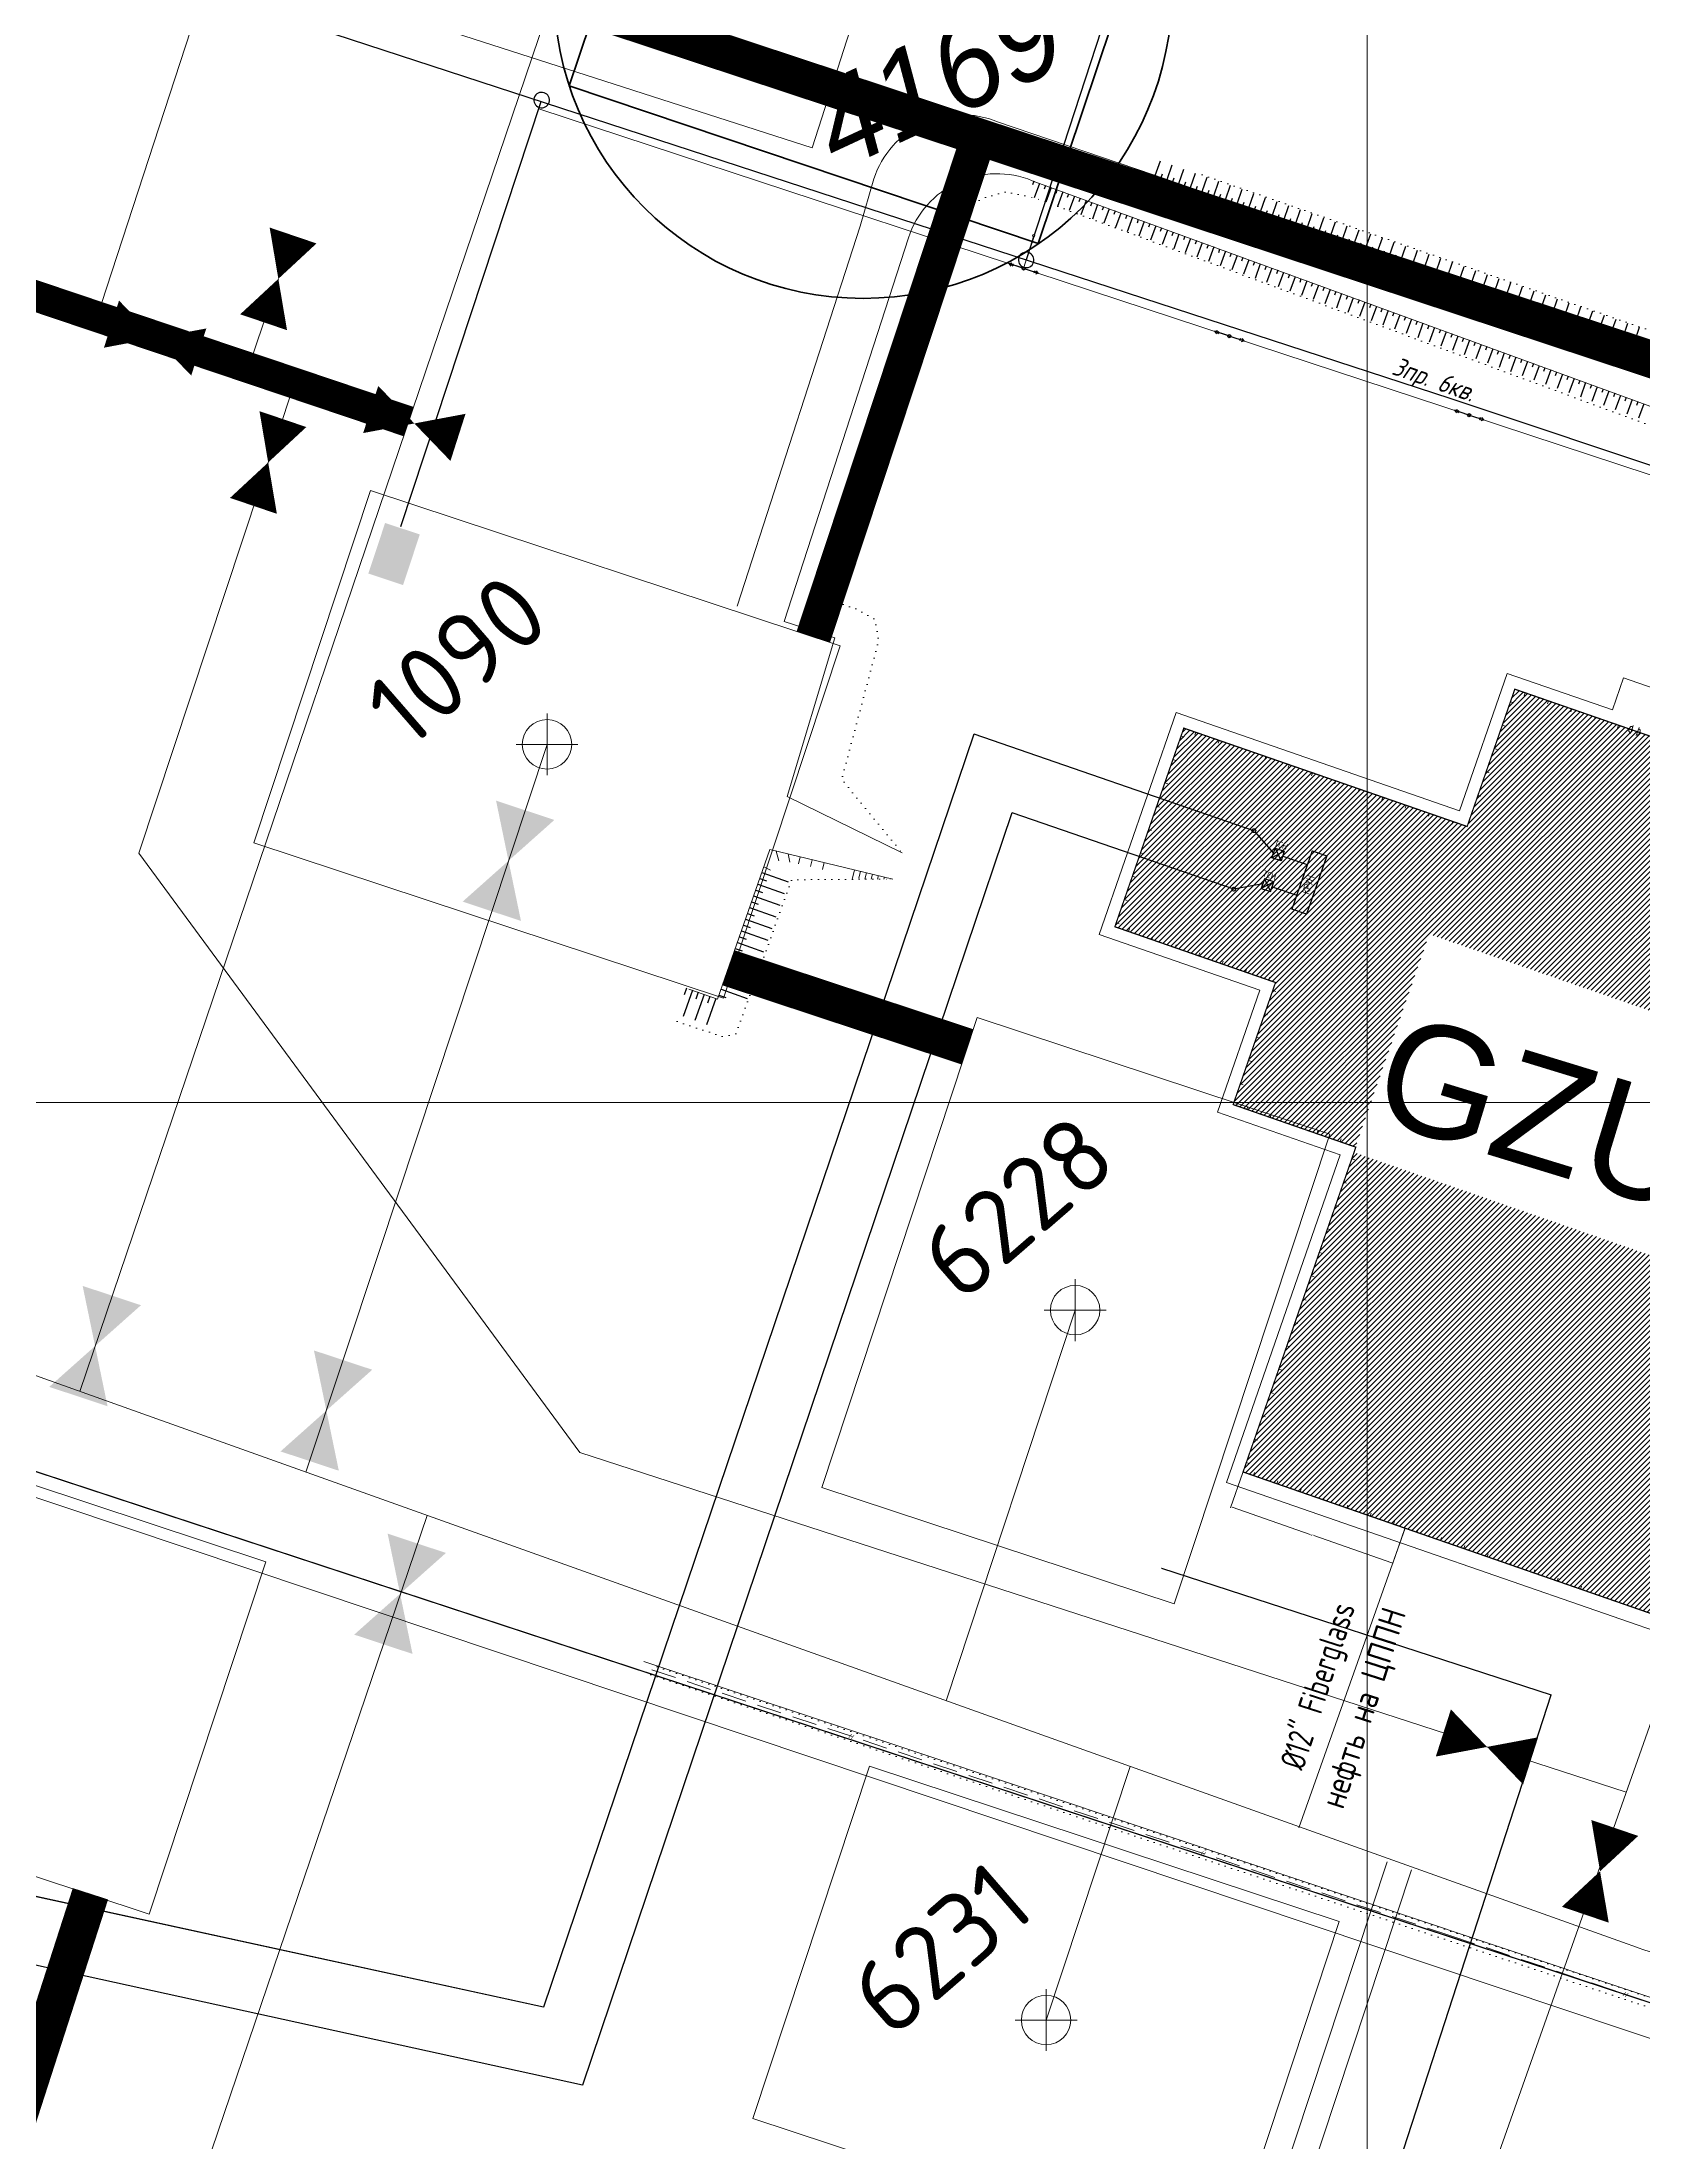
# Model space of a CAD drawing. Header units: millimetres. Extents: x 519 to 9564855, y -810 to 5021775.
# Drawn here: x 9525785.7 to 9526044.8, y 4999831.9 to 5000171.5 of the extents above; entities that cross this region are included whole.
import ezdxf

# ---------------------------------------------------------------- set-up
doc = ezdxf.new("R2010")
doc.units = ezdxf.units.MM
doc.header["$LTSCALE"] = 2
doc.header["$MEASUREMENT"] = 0
doc.header["$PDMODE"] = 2
doc.header["$PDSIZE"] = 5
for name, pattern in [('1', [0]), ('DASHEDX4', [3, 2, -1]), ('DOTX2', [0.5, 0, -0.5])]:
    doc.linetypes.add(name, pattern=pattern)
for name, color, linetype in [('Existing roads', 41, 'Continuous'), ('GRID_PULKOVO', 7, 'Continuous'), ('GZU 12', 7, 'Continuous'), ('OilColl&Flowlines', 3, 'Continuous'), ('лэп', 1, 'Continuous'), ('нефть', 8, 'Continuous'), ('откос', 7, 'Continuous'), ('ситуация', 7, 'Continuous'), ('Скважины 2017г', 221, 'Continuous'), ('Скважины на 2013 год.', 21, '1'), ('Скважины на 2014 год', 70, 'Continuous'), ('Скважины на 2015 год', 7, 'Continuous'), ('Эл.выс.', 1, 'Continuous')]:
    doc.layers.add(name, color=color, linetype=linetype)
for name, color, linetype, lineweight in [('TX_OIL', 182, 'Continuous', 50), ('WELLS(drilled after 2000y)', 6, 'Continuous', 40), ('Скважины на 2026 доп.', 222, 'Continuous', 50), ('СНГ_трубопроводы', 244, 'Continuous', 50), ('Электро', 1, 'Continuous', 30), ('Электроснаб', 1, 'Continuous', 18), ('Электроснабжене', 1, 'Continuous', 18)]:
    doc.layers.add(name, color=color, linetype=linetype, lineweight=lineweight)
doc.styles.add('Arial', font='arial.ttf', dxfattribs={"height": 30})
doc.styles.add('Elect', font='isocpeur.ttf')
doc.styles.add('Line_GUGK', font='')
doc.styles.add('simplex.shx', font='simplex.shx', dxfattribs={"width": 0.8})
doc.styles.get("Standard").update_dxf_attribs({"font": 'isocpeur.ttf', "width": 0.5})
doc.styles.get('Line_GUGK').set_extended_font_data('Bm431', italic=True)
doc.dimstyles.get("Standard").update_dxf_attribs({"dimtxt": 0.18, "dimasz": 0.18, "dimexe": 0.18, "dimexo": 0.0625, "dimgap": 0.09, "dimtad": 0, "dimtih": 1, "dimtoh": 1, "dimdec": 4, "dimzin": 0, "dimdsep": 46, "dimtxsty": 'Standard', "dimcen": 0.09, "dimadec": 0, "dimazin": 0, "dimtfac": 1, "dimtdec": 4, "dimtofl": 0, "dimtmove": 0, "dimatfit": 3, "dimfxl": 0, "dimtolj": 1, "dimtzin": 0, "dimarcsym": 0})

# ---------------------------------------------------------------- blocks, each defined once
blk = doc.blocks.new('25')
at = {"layer": 'ситуация'}
for p, q in [((0, 0), (0, 2.49)), ((1, 0), (1, 0.62))]:
    blk.add_line(p, q, dxfattribs=at)
blk = doc.blocks.new('45')
at = {"layer": 'ситуация'}
for p, q in [((0, 0), (0, 4.5)), ((1, 0), (1, 1.15))]:
    blk.add_line(p, q, dxfattribs=at)
blk = doc.blocks.new('1')
at = {"color": 1}
for points in [[(-2.5, 0), (-2.09, 0.27)], [(-0.25, 0), (-2.5, 0)], [(-2.5, 0), (-2.09, -0.27)], [(-2.06, 0), (-1.77, 0.19)], [(-2.06, 0), (-1.77, -0.19)], [(0.25, 0), (2.5, 0)], [(2.06, 0), (1.77, 0.19)], [(2.06, 0), (1.77, -0.19)], [(2.5, 0), (2.09, 0.27)], [(2.5, 0), (2.09, -0.27)]]:
    blk.add_lwpolyline(points, dxfattribs=at)
blk.add_circle((0, 0), 0.25, dxfattribs=at)
blk = doc.blocks.new('*D19')
at = {"layer": 'DEFPOINTS', "color": 0, "lineweight": 0, "transparency": 16777216}
for p in [(9525979.95, 4999940.23), (9526006.15, 4999931.14), (9526004.19, 4999925.5)]:
    blk.add_point(p, dxfattribs=at)
at = {"layer": 'ситуация', "color": 0, "lineweight": 0, "transparency": 16777216}
for p, q in [((9525979.93, 4999940.17), (9525977.94, 4999934.42)), ((9525978.17, 4999934.53), (9525990.81, 4999930.14)), ((9526004.02, 4999925.56), (9525991.38, 4999929.94)), ((9526006.13, 4999931.08), (9526004.13, 4999925.33))]:
    blk.add_line(p, q, dxfattribs=at)
for points in [[(9525978.17, 4999934.56), (9525978.16, 4999934.5), (9525978, 4999934.59)], [(9526004.03, 4999925.58), (9526004.01, 4999925.53), (9526004.19, 4999925.5)]]:
    blk.add_solid(points, dxfattribs=at)
at = {"layer": 'ситуация', "color": 0, "lineweight": 0, "transparency": 16777216, "insert": (9525991.09, 4999930.04), "char_height": 0.18, "attachment_point": 5}
blk.add_mtext('\\A1;27.7300', dxfattribs=at)

msp = doc.modelspace()

# ---------------------------------------------------------------- hatches: boundary and pattern name
at = {"layer": 'Скважины на 2015 год', "linetype": 'ByBlock', "lineweight": 0, "ltscale": 5}
h = msp.add_hatch(dxfattribs=at)
h.set_pattern_fill('ANSI31', color=5, scale=5, style=0)
h.set_pattern_definition([(45, (0, 0), (-0.44194173824, 0.44194173824), [])])
h.paths.add_polyline_path([(9526083.81728, 4999962.06838), (9525997.88671, 4999991.89591), (9525979.95332, 4999940.23135), (9526070.17279, 4999908.91509), (9526114.1139, 5000035.50569), (9526023.89443, 5000066.82195), (9526016.18834, 5000044.62136), (9525970.3701, 5000060.52542), (9525959.22087, 5000028.40541), (9525985.20028, 5000019.38765), (9525978.34678, 4999999.6433), (9525998.11031, 4999992.78314), (9526010.06242, 5000027.21614), (9526096.06829, 4999997.36248)])
at = {"layer": 'Электро'}
msp.add_hatch(color=256, dxfattribs=at).paths.add_polyline_path([(9525838.50731, 5000085.52112), (9525844.11954, 5000083.66413), (9525846.82677, 5000091.84599), (9525841.21454, 5000093.70298)])
at = {"layer": 'Электроснаб', "linetype": 'ByBlock', "lineweight": 0}
msp.add_hatch(color=1, dxfattribs=at).paths.add_polyline_path([(9525838.50731, 5000085.52112), (9525844.11954, 5000083.66413), (9525846.82677, 5000091.84599), (9525841.21454, 5000093.70298)])
at = {"layer": 'Электроснабжене', "linetype": 'ByBlock', "lineweight": 0}
msp.add_hatch(color=1, dxfattribs=at).paths.add_polyline_path([(9525838.50731, 5000085.52112), (9525844.11954, 5000083.66413), (9525846.82677, 5000091.84599), (9525841.21454, 5000093.70298)])

# ---------------------------------------------------------------- linework, layer by layer
at = {"color": 5, "lineweight": 0}
for p, q in [((9526014.95477, 5000047.16661), (9526022.66086, 5000069.3672)), ((9526016.18834, 5000044.62136), (9526023.89443, 5000066.82195)), ((9526042.43712, 5000060.38556), (9526023.89443, 5000066.82195)), ((9525956.67562, 5000027.17184), (9525969.13653, 5000063.07067)), ((9526014.95477, 5000047.16661), (9525969.13653, 5000063.07067)), ((9526036.90385, 5000062.30622), (9526036.73989, 5000061.83387)), ((9525959.22087, 5000028.40541), (9525970.3701, 5000060.52542)), ((9526016.18834, 5000044.62136), (9525970.3701, 5000060.52542)), ((9526021.87662, 5000061.00879), (9526022.34897, 5000060.84483)), ((9526040.68268, 5000060.99455), (9526040.51872, 5000060.52219)), ((9526042.35514, 5000060.14938), (9526042.5191, 5000060.62173)), ((9526042.50933, 5000059.83123), (9526042.62742, 5000059.79024)), ((9526043.03732, 5000060.97112), (9526042.58431, 5000059.66604)), ((9526042.79138, 5000060.26259), (9526042.62742, 5000059.79024)), ((9526042.79138, 5000060.26259), (9526042.95534, 5000060.73494)), ((9526042.83725, 5000060.77593), (9526042.95534, 5000060.73494)), ((9526043.98203, 5000060.6432), (9526043.52902, 5000059.33812)), ((9526043.57213, 5000059.46232), (9526043.69022, 5000059.42133)), ((9526043.90005, 5000060.40702), (9526044.01814, 5000060.36603)), ((9526044.00837, 5000059.57552), (9526044.17233, 5000060.04788)), ((9526054.48212, 5000056.20459), (9526044.09035, 5000059.8117)), ((9526020.56494, 5000057.22997), (9526021.03729, 5000057.06601)), ((9525968.61672, 5000055.4651), (9525969.08907, 5000055.30114)), ((9526019.25327, 5000053.45115), (9526019.72562, 5000053.28719)), ((9526017.94159, 5000049.67232), (9526018.41394, 5000049.50836)), ((9526013.86832, 5000045.42666), (9526013.70436, 5000044.95431)), ((9525985.20028, 5000019.38765), (9525959.22087, 5000028.40541)), ((9525959.43222, 5000029.0143), (9525959.90457, 5000028.85034)), ((9525982.65503, 5000018.15407), (9525956.67562, 5000027.17184)), ((9525961.59945, 5000028.10905), (9525961.43549, 5000027.63669)), ((9525965.37827, 5000026.79737), (9525965.21431, 5000026.32502)), ((9525969.15709, 5000025.4857), (9525968.99313, 5000025.01334)), ((9525980.49356, 5000021.55067), (9525980.32961, 5000021.07832)), ((9525975.80153, 4999998.40972), (9525982.65503, 5000018.15407)), ((9525978.34678, 4999999.6433), (9525985.20028, 5000019.38765)), ((9525984.27239, 5000020.239), (9525984.10843, 5000019.76664)), ((9525984.75857, 5000018.10616), (9525985.23092, 5000017.9422)), ((9525983.44689, 5000014.32734), (9525983.91924, 5000014.16338)), ((9525982.13522, 5000010.54851), (9525982.60757, 5000010.38455)), ((9525980.818, 5000006.77161), (9525981.29035, 5000006.60766)), ((9525995.64035, 4999991.52343), (9525975.80153, 4999998.40972)), ((9525998.1856, 4999992.757), (9525978.34678, 4999999.6433)), ((9525977.25037, 4999938.54345), (9525995.64035, 4999991.52343)), ((9525979.95332, 4999940.23135), (9525998.1856, 4999992.757)), ((9525995.84065, 4999994.10023), (9525995.67669, 4999993.62787)), ((9525997.52976, 4999990.86759), (9525998.00212, 4999990.70363)), ((9525996.21809, 4999987.08877), (9525996.69044, 4999986.92481)), ((9525987.03637, 4999960.637), (9525987.50872, 4999960.47304)), ((9526070.17279, 4999908.91509), (9525979.95332, 4999940.23135)), ((9526071.24866, 4999905.91551), (9525977.25037, 4999938.54345)), ((9526027.13611, 4999924.3829), (9526026.97216, 4999923.91055))]:
    msp.add_line(p, q, dxfattribs=at)
at = {"color": 0, "lineweight": 0}
for p, q in [((9526039.6684, 5000063.46368), (9526022.66086, 5000069.3672)), ((9526025.56738, 5000066.24125), (9526025.40342, 5000065.76889)), ((9526049.9743, 5000065.70829), (9526041.47195, 5000068.65956)), ((9526023.18829, 5000064.78762), (9526023.66064, 5000064.62366)), ((9526029.34621, 5000064.92957), (9526029.18225, 5000064.45722)), ((9526033.12503, 5000063.6179), (9526032.96107, 5000063.14554)), ((9525969.92839, 5000059.24393), (9525970.40074, 5000059.07997)), ((9525972.30126, 5000059.85509), (9525972.1373, 5000059.38273)), ((9525976.08009, 5000058.54341), (9525975.91613, 5000058.07106)), ((9525983.63773, 5000055.92006), (9525983.47378, 5000055.44771)), ((9525987.41656, 5000054.60839), (9525987.2526, 5000054.13603)), ((9525991.19538, 5000053.29671), (9525991.03142, 5000052.82436)), ((9525967.30504, 5000051.68628), (9525967.77739, 5000051.52232)), ((9525994.97421, 5000051.98504), (9525994.81025, 5000051.51268)), ((9525998.75303, 5000050.67336), (9525998.58907, 5000050.20101)), ((9526002.53185, 5000049.36169), (9526002.36789, 5000048.88933)), ((9525965.98782, 5000047.90938), (9525966.46017, 5000047.74542)), ((9526006.31068, 5000048.05001), (9526006.14672, 5000047.57766)), ((9526010.0895, 5000046.73834), (9526009.92554, 5000046.26598)), ((9525964.68169, 5000044.12863), (9525965.15404, 5000043.96467)), ((9525963.37002, 5000040.34981), (9525963.84237, 5000040.18585)), ((9525962.05834, 5000036.57099), (9525962.53069, 5000036.40703)), ((9525960.74389, 5000032.79312), (9525961.21625, 5000032.62916)), ((9525960.74667, 5000032.79216), (9525961.21902, 5000032.6282)), ((9525972.93592, 5000024.17402), (9525972.77196, 5000023.70167)), ((9525976.71474, 5000022.86235), (9525976.55078, 5000022.38999)), ((9525979.51187, 5000002.99087), (9525979.98422, 5000002.82691)), ((9525980.72536, 4999999.34693), (9525980.5614, 4999998.87457)), ((9525984.50418, 4999998.03525), (9525984.34022, 4999997.5629)), ((9525988.283, 4999996.72358), (9525988.11905, 4999996.25122)), ((9525992.06183, 4999995.4119), (9525991.89787, 4999994.93955)), ((9525994.90641, 4999983.30994), (9525995.37877, 4999983.14598)), ((9525993.59474, 4999979.53112), (9525994.06709, 4999979.36716)), ((9525992.28307, 4999975.75229), (9525992.75542, 4999975.58833)), ((9525990.97139, 4999971.97347), (9525991.44374, 4999971.80951)), ((9525989.65972, 4999968.19465), (9525990.13207, 4999968.03069)), ((9525988.34804, 4999964.41582), (9525988.82039, 4999964.25186)), ((9525985.72469, 4999956.85818), (9525986.19704, 4999956.69422)), ((9525984.41302, 4999953.07935), (9525984.88537, 4999952.91539)), ((9525983.10134, 4999949.30053), (9525983.57369, 4999949.13657)), ((9525981.78967, 4999945.5217), (9525982.26202, 4999945.35774)), ((9525980.47799, 4999941.74288), (9525980.95034, 4999941.57892)), ((9525981.79023, 4999940.123), (9525981.62627, 4999939.65065)), ((9525985.56905, 4999938.81133), (9525985.40509, 4999938.33898)), ((9525989.34788, 4999937.49965), (9525989.18392, 4999937.0273)), ((9525993.1267, 4999936.18798), (9525992.96274, 4999935.71563)), ((9525996.90553, 4999934.8763), (9525996.74157, 4999934.40395)), ((9526000.68435, 4999933.56463), (9526000.52039, 4999933.09228)), ((9526004.46317, 4999932.25295), (9526004.29921, 4999931.7806)), ((9526008.242, 4999930.94128), (9526008.07804, 4999930.46893)), ((9526012.02082, 4999929.6296), (9526011.85686, 4999929.15725)), ((9526015.79964, 4999928.31793), (9526015.63568, 4999927.84558)), ((9526019.57847, 4999927.00625), (9526019.41451, 4999926.5339)), ((9526023.35729, 4999925.69458), (9526023.19333, 4999925.22223)), ((9526030.91494, 4999923.07123), (9526030.75098, 4999922.59888)), ((9526034.69376, 4999921.75955), (9526034.5298, 4999921.2872))]:
    msp.add_line(p, q, dxfattribs=at)
at = {"color": 0, "linetype": 'ByBlock', "lineweight": 0, "ltscale": 25}
msp.add_line((9526041.47195, 5000068.65956), (9526039.6684, 5000063.46368), dxfattribs=at)
at = {"color": 5, "linetype": 'ByBlock', "lineweight": 0, "ltscale": 25}
msp.add_line((9526042.43712, 5000060.38556), (9526044.09035, 5000059.8117), dxfattribs=at)
at = {"color": 5, "lineweight": 0}
for centre, start, end in [((9526042.59131, 5000060.0674), 160.8575, 250.8575), ((9526042.75527, 5000060.53976), 70.8575, 160.8575), ((9526043.7722, 5000059.6575), 250.8575, 340.8575), ((9526043.93616, 5000060.12986), 340.8575, 70.8575)]:
    msp.add_arc(centre, 0.25, start, end, dxfattribs=at)
at = {"layer": 'Existing roads', "lineweight": 0}
msp.add_line((9525930.63684, 5000141.99457), (9525933.74979, 5000140.82418), dxfattribs=at)
at = {"layer": 'Existing roads', "linetype": 'ByBlock', "lineweight": 0, "const_width": 6, "flags": 128}
for points in [[(9525771.01255, 5000211.13877), (9527568.37733, 4999616.42333)], [(9525896.74204, 5000021.76876), (9525935.4087, 5000008.97466)], [(9525773.02434, 4999808.32248), (9525793.57055, 4999872.0177)]]:
    msp.add_lwpolyline(points, dxfattribs=at)
at = {"layer": 'Existing roads', "lineweight": 0, "const_width": 5.7, "flags": 128}
msp.add_lwpolyline([(9525910.45267, 5000075.26681), (9525937.23032, 5000156.14032)], dxfattribs=at)
at = {"layer": 'GRID_PULKOVO', "lineweight": 0}
for p, q in [((9526000, 5011000), (9526000, 4992000)), ((9519000, 5000000), (9533000, 5000000))]:
    msp.add_line(p, q, dxfattribs=at)
at = {"layer": 'OilColl&Flowlines', "linetype": 'ByBlock', "lineweight": 0}
for p, q in [((9525908.2, 5000296.6), (9525791.86327, 4999953.25769)), ((9525867.4, 5000057.9), (9525840.26613, 4999975.89531)), ((9525840.26613, 4999975.89531), (9525828.41364, 4999940.20607)), ((9525792.68225, 4999770.14761), (9525847.99203, 4999933.2149))]:
    msp.add_line(p, q, dxfattribs=at)
at = {"layer": 'OilColl&Flowlines', "color": 3, "linetype": 'ByBlock', "lineweight": 0}
msp.add_line((9526051.43802, 4999915.41816), (9525628.82722, 4998718.57446), dxfattribs=at)
for points in [[(9525826.33439, 5000140.19378, 8, 0, 0), (9525823.95388, 5000133.18194, 0, 8, 0), (9525821.57154, 5000126.16468, 8, 8, 0)], [(9525826.33439, 5000140.19378, 8, 0, 0), (9525823.95388, 5000133.18194, 0, 8, 0), (9525821.57154, 5000126.16468, 8, 8, 0)], [(9525824.68866, 5000110.49903, 8, 0, 0), (9525822.30816, 5000103.48719, 0, 8, 0), (9525819.92581, 5000096.46993, 8, 8, 0)], [(9525824.68866, 5000110.49903, 8, 0, 0), (9525822.30816, 5000103.48719, 0, 8, 0), (9525819.92581, 5000096.46993, 8, 8, 0)], [(9526040.05939, 4999882.66281, 8, 0, 0), (9526037.67888, 4999875.65097, 0, 8, 0), (9526035.29654, 4999868.63371, 8, 8, 0)], [(9526040.05939, 4999882.66281, 8, 0, 0), (9526037.67888, 4999875.65097, 0, 8, 0), (9526035.29654, 4999868.63371, 8, 8, 0)]]:
    msp.add_lwpolyline(points, format="xyseb", dxfattribs=at)
at = {"layer": 'OilColl&Flowlines', "color": 3, "lineweight": 0}
for points in [[(9525811.08309, 5000121.34903, 8, 0, 0), (9525804.02966, 5000123.60333, 0, 8, 0), (9525796.97079, 5000125.85938, 8, 8, 0)], [(9525811.08309, 5000121.34903, 8, 0, 0), (9525804.02966, 5000123.60333, 0, 8, 0), (9525796.97079, 5000125.85938, 8, 8, 0)], [(9525853.0006, 5000107.5425, 8, 0, 0), (9525845.94718, 5000109.79681, 0, 8, 0), (9525838.8883, 5000112.05286, 8, 8, 0)], [(9525853.0006, 5000107.5425, 8, 0, 0), (9525845.94718, 5000109.79681, 0, 8, 0), (9525838.8883, 5000112.05286, 8, 8, 0)], [(9526026.45381, 4999893.51281, 8, 0, 0), (9526019.40039, 4999895.76711, 0, 8, 0), (9526012.34151, 4999898.02316, 8, 8, 0)], [(9526026.45381, 4999893.51281, 8, 0, 0), (9526019.40039, 4999895.76711, 0, 8, 0), (9526012.34151, 4999898.02316, 8, 8, 0)]]:
    msp.add_lwpolyline(points, format="xyseb", dxfattribs=at)
at = {"layer": 'OilColl&Flowlines', "linetype": 'ByBlock', "lineweight": 0}
for points in [[(9525868.58577, 5000045.67624), (9525861.16975, 5000039.07076), (9525859.15725, 5000048.79597)], [(9525863.18224, 5000029.34556), (9525853.75372, 5000032.46528), (9525861.16975, 5000039.07076)], [(9525801.73657, 4999967.20104, 0.00007), (9525794.32054, 4999960.59556, 0.00007), (9525792.30804, 4999970.32077, 0.00007)], [(9525796.33304, 4999950.87036, 0.00007), (9525786.90451, 4999953.99008, 0.00007), (9525794.32054, 4999960.59556, 0.00007)], [(9525839.1356, 4999956.76608), (9525831.71957, 4999950.1606), (9525829.70707, 4999959.88581)], [(9525833.73207, 4999940.43539), (9525824.30354, 4999943.55512), (9525831.71957, 4999950.1606)], [(9525851.0544, 4999927.13655), (9525843.63837, 4999920.53107), (9525841.62587, 4999930.25627)], [(9525845.65087, 4999910.80586), (9525836.22234, 4999913.92559), (9525843.63837, 4999920.53107)]]:
    msp.add_solid(points, dxfattribs=at)
at = {"layer": 'WELLS(drilled after 2000y)', "color": 0, "linetype": 'ByBlock', "lineweight": 0}
msp.add_lwpolyline([(9525819.98202, 5000041.97759), (9525895.96254, 5000016.83701), (9525914.81798, 5000073.82241), (9525838.83745, 5000098.96299)], close=True, dxfattribs=at)
msp.add_circle((9525867.4, 5000057.9), 4, dxfattribs=at)
at = {"layer": 'WELLS(drilled after 2000y)', "color": 0, "linetype": 'ByBlock', "lineweight": 0, "ltscale": 80}
msp.add_point((9525867.4, 5000057.9), dxfattribs=at)
at = {"layer": 'лэп', "lineweight": 0}
msp.add_line((9525944.46902, 5000134.86175), (9525946.1011, 5000140.17441), dxfattribs=at)
at = {"layer": 'лэп', "lineweight": 0, "flags": 128}
msp.add_lwpolyline([(9525866.07165, 5000160.69044), (9525977.72897, 5000123.9195), (9526016.51395, 5000111.13938), (9526055.43253, 5000098.31222), (9526103.50483, 5000082.52579), (9526147.56668, 5000067.99521), (9526195.74415, 5000052.15945), (9526240.60783, 5000037.39778), (9526279.76434, 5000024.50051)], dxfattribs=at)
at = {"layer": 'лэп', "lineweight": 0}
msp.add_circle((9525946.1011, 5000140.17441), 0.17514, dxfattribs=at)
at = {"layer": 'нефть', "color": 3, "lineweight": 0}
for p, q in [((9526042.06233, 4999863.91516), (9525639.3631, 5000007.71333)), ((9525988.97397, 4999882.69655), (9526006.15002, 4999931.13817))]:
    msp.add_line(p, q, dxfattribs=at)
at = {"layer": 'нефть', "linetype": 'DASHEDX4', "lineweight": 0}
msp.add_line((9526013.55883, 4999865.20759), (9525958.78686, 4999883.41451), dxfattribs=at)
at = {"layer": 'нефть', "color": 3, "linetype": 'ByBlock', "lineweight": 0, "ltscale": 50, "const_width": 0.2}
msp.add_lwpolyline([(9525349.2362, 5000142.5423), (9525614.91157, 4999996.17783), (9527560.88848, 4999355.86688), (9527739.95739, 4999341.75137)], dxfattribs=at)
at = {"layer": 'нефть', "lineweight": 0, "flags": 128}
msp.add_lwpolyline([(9526216.60713, 4999798.71213), (9526185.19199, 4999809.10909), (9526107.69053, 4999834.8656), (9526066.51686, 4999848.34222), (9526067.96042, 4999853.14858), (9526063.54913, 4999854.62856), (9526061.86167, 4999849.89825), (9525925.28009, 4999895.5516), (9525884.83206, 4999909.01039), (9525884.83206, 4999909.01039), (9525883.03706, 4999909.60767)], dxfattribs=at)
at = {"layer": 'нефть', "linetype": 'DASHEDX4', "lineweight": 0, "flags": 128}
for points in [[(9525884.3612, 4999908.24166), (9525958.78686, 4999883.41451)], [(9526013.55883, 4999865.20759), (9526115.51773, 4999831.11548)]]:
    msp.add_lwpolyline(points, dxfattribs=at)
at = {"layer": 'нефть', "color": 3, "lineweight": 0}
msp.add_arc((9526275.52636, 5000523.83526), 700, 250.51743244, 251.75795181, dxfattribs=at)
at = {"layer": 'ситуация', "lineweight": 0, "ltscale": 80}
for p, q in [((9525940.26723, 5000158.57055), (9525965.47421, 5000149.99864)), ((9525918.06092, 5000141.70534), (9525920.24041, 5000149.34604))]:
    msp.add_line(p, q, dxfattribs=at)
at = {"layer": 'ситуация', "lineweight": 0}
for p, q in [((9525918.06092, 5000141.70534), (9525898.12015, 5000080.22556)), ((9525925.8404, 5000139.82676), (9525905.72988, 5000077.75737)), ((9525906.20711, 5000049.44714), (9525924.82235, 5000040.34495)), ((9525903.42998, 5000040.8956), (9525923.29908, 5000036.11909)), ((9525904.46063, 5000040.6474), (9525904.89825, 5000039.0691)), ((9525906.40509, 5000040.17933), (9525906.64061, 5000038.82684)), ((9525908.34955, 5000039.71126), (9525908.07968, 5000038.59017)), ((9525910.294, 5000039.2432), (9525910.02414, 5000038.1221)), ((9525912.23846, 5000038.77513), (9525911.96859, 5000037.65403)), ((9525902.46058, 5000038.11994), (9525903.52513, 5000037.5463)), ((9525917.0996, 5000037.60495), (9525916.72954, 5000036.06764)), ((9525918.07183, 5000037.37092), (9525917.80196, 5000036.24983)), ((9525919.04406, 5000037.13689), (9525918.7901, 5000036.0819)), ((9525920.01629, 5000036.90285), (9525919.82038, 5000036.08902)), ((9525920.98852, 5000036.66882), (9525920.85066, 5000036.09615)), ((9525921.96074, 5000036.43478), (9525921.88095, 5000036.10328)), ((9525922.93297, 5000036.20075), (9525922.91123, 5000036.11041))]:
    msp.add_line(p, q, dxfattribs=at)
at = {"layer": 'ситуация', "linetype": 'DOTX2', "lineweight": 0, "flags": 128}
for points in [[(9525930.3912, 5000135.31634), (9525931.89394, 5000140.03913), (9525934.36267, 5000144.31663), (9525938.177, 5000146.30176), (9525941.57333, 5000147.24208), (9525946.18914, 5000146.27359)], [(9525973.32047, 5000150), (9526141.53925, 5000091.52879), (9526290.5848, 5000042.05899)], [(9526285.68546, 5000028.87257), (9526235.95382, 5000045.5376), (9526133.01226, 5000078.87657), (9526105.67963, 5000087.13295), (9526103.74867, 5000086.71935), (9526099.7, 5000080.04542), (9526096.41228, 5000079.30488), (9526090.97167, 5000083.19733), (9526089.77874, 5000085.65261), (9526091.3491, 5000092.60876), (9525946.18914, 5000146.27359)], [(9525930.3912, 5000135.31634), (9525923.9638, 5000115.96705), (9525912.7554, 5000081.41019), (9525917.55252, 5000079.72372), (9525920.4589, 5000078.05291), (9525921.01984, 5000074.62181), (9525915.05655, 5000052.21242), (9525924.82565, 5000040.34554)], [(9525897.93558, 5000011.08414), (9525906.97952, 5000036.00019), (9525923.29717, 5000036.11308)], [(9525888.42705, 5000013.05741), (9525895.69948, 5000010.67095), (9525896.23152, 5000010.71074), (9525897.93558, 5000011.08414)], [(9525884.17373, 4999907.42636), (9525958.4728, 4999882.67442), (9526064.74919, 4999847.24909), (9526215.55007, 4999797.28033)], [(9525885.19415, 4999908.69841), (9525958.95287, 4999884.10829), (9526065.24464, 4999848.71243), (9526216.02546, 4999798.70245)]]:
    msp.add_lwpolyline(points, dxfattribs=at)
at = {"layer": 'ситуация', "lineweight": 0, "flags": 128}
for points in [[(9525945.86694, 5000149.05095), (9526094.93019, 5000094.65481), (9526092.4204, 5000085.4422), (9526097.65904, 5000081.58471), (9526103.12063, 5000091.69867)], [(9526135.57201, 5000090.93398), (9525965.47421, 5000149.99864)], [(9525913.9168, 5000075.10197), (9525905.72988, 5000077.75737)], [(9525913.9168, 5000075.10197), (9525906.20711, 5000049.44714)], [(9525903.42998, 5000040.8956), (9525894.97552, 5000016.7167), (9525890.3224, 5000018.33239)]]:
    msp.add_lwpolyline(points, dxfattribs=at)
at = {"layer": 'ситуация', "lineweight": 0}
for centre in [(9525944.46902, 5000134.86175), (9525977.72897, 5000123.9195), (9526016.51395, 5000111.13938)]:
    msp.add_circle(centre, 0.17514, dxfattribs=at)
for centre in [(9525934.53259, 5000144.6689), (9525940.13245, 5000135.14924)]:
    msp.add_arc(centre, 15.03802, 67.5831031, 161.8792269, dxfattribs=at)
at = {"layer": 'Скважины 2017г', "color": 0, "linetype": 'ByBlock', "lineweight": 0}
msp.add_lwpolyline([(9525928.66813, 5000211.51215), (9525910.29912, 5000154.39316), (9525834.14046, 5000178.88517), (9525852.50947, 5000236.00416), (9525928.66813, 5000211.51215)], dxfattribs=at)
at = {"layer": 'Скважины на 2013 год.', "color": 3, "linetype": 'ByBlock', "lineweight": 0, "ltscale": 5}
for p, q in [((9525931.93717, 4999903.23929), (9525952.8, 4999966.4)), ((9525948.1, 4999851.6), (9525961.69474, 4999892.61328)), ((9525902.4364, 4999559.26665), (9526007.20809, 4999875.91042)), ((9525946.03489, 4999704.28847), (9526003.2516, 4999877.21032))]:
    msp.add_line(p, q, dxfattribs=at)
at = {"layer": 'Скважины на 2014 год', "color": 0, "linetype": 'ByBlock', "lineweight": 0}
for points in [[(9525968.82418, 4999918.88559), (9525911.83879, 4999937.74103), (9525936.97937, 5000013.72155), (9525993.96476, 4999994.86612), (9525968.82418, 4999918.88559)], [(9525727.08202, 4999893.87759), (9525745.93745, 4999950.86299), (9525821.91798, 4999925.72241), (9525803.06255, 4999868.73701), (9525727.08202, 4999893.87759)], [(9525900.68202, 4999835.67759), (9525919.53745, 4999892.66299), (9525995.51798, 4999867.52241), (9525976.66255, 4999810.53701), (9525900.68202, 4999835.67759)]]:
    msp.add_lwpolyline(points, dxfattribs=at)
for centre in [(9525952.8, 4999966.4), (9525948.1, 4999851.6)]:
    msp.add_circle(centre, 4, dxfattribs=at)
for p in [(9525952.8, 4999966.4), (9525948.1, 4999851.6)]:
    msp.add_point(p, dxfattribs=at)
at = {"layer": 'Скважины на 2015 год', "color": 3, "linetype": 'ByBlock', "lineweight": 0, "ltscale": 5}
for p, q in [((9525866.99608, 5000348.8326), (9525794.50066, 5000126.56405)), ((9525823.95388, 5000133.18194), (9525819.0656, 5000118.66627)), ((9525823.95388, 5000133.18194), (9525819.0656, 5000118.66627)), ((9525801.40486, 5000040.31267), (9525826.50202, 5000116.16199)), ((9525872.6881, 4999943.39729), (9525801.40486, 5000040.31267)), ((9525872.6881, 4999943.39729), (9526041.9121, 4999888.44054))]:
    msp.add_line(p, q, dxfattribs=at)
at = {"layer": 'Скважины на 2015 год', "color": 3, "linetype": 'ByBlock', "lineweight": 0, "ltscale": 5, "const_width": 5}
msp.add_lwpolyline([(9522939.81756, 5001088.63225), (9525845.00625, 5000110.09753)], dxfattribs=at)
at = {"layer": 'Скважины на 2015 год', "color": 5, "linetype": 'ByBlock', "lineweight": 0, "ltscale": 5, "const_width": 0.2}
msp.add_lwpolyline([(9525979.95332, 4999940.23135), (9525998.1856, 4999992.757), (9525978.34678, 4999999.6433), (9525985.20028, 5000019.38765), (9525959.22087, 5000028.40541), (9525970.3701, 5000060.52542), (9526016.18834, 5000044.62136), (9526023.89443, 5000066.82195), (9526114.1139, 5000035.50569), (9526070.17279, 4999908.91509), (9525979.95332, 4999940.23135)], dxfattribs=at)
at = {"layer": 'Скважины на 2026 доп.'}
msp.add_lwpolyline([(9525890.09205, 5000221.24801), (9525870.97176, 5000164.3761), (9525946.80097, 5000138.88238), (9525965.92126, 5000195.75429)], close=True, dxfattribs=at)
msp.add_circle((9525918.5, 5000180.03), 50, dxfattribs=at)
at = {"layer": 'СНГ_трубопроводы', "color": 240, "lineweight": 0, "ltscale": 2, "extrusion": (2.08603e-06, -2.06449e-07, 1)}
msp.add_line((9528656.20281, 4998973.66406), (9525711.30717, 4999960.70714), dxfattribs=at)
at = {"layer": 'Электро', "ltscale": 0.5}
for p, q in [((9525981.05269, 5000247.02287, 0), (9525944.87755, 5000136.23632, 0)), ((9526013.43568, 5000113.85003, 0), (9525663.25829, 5000228.19349)), ((9525843.77645, 5000093.14362, 0), (9525866.45255, 5000161.84445, 0)), ((9527650.06242, 4999566.27133, 0), (9526013.43568, 5000113.85003, 0)), ((9525936.43138, 5000059.52674), (9525866.81824, 4999853.65528)), ((9525981.69654, 5000043.9407), (9525936.44475, 5000059.52214)), ((9525942.57635, 5000046.83465), (9525873.11383, 4999841.07505)), ((9525978.44086, 5000034.48551), (9525942.59214, 5000046.82922)), ((9525866.81824, 4999853.65528), (9525529.81223, 4999927.12622)), ((9525966.75922, 4999924.65636), (9526029.77655, 4999904.18079)), ((9525873.11383, 4999841.07505), (9525534.87619, 4999915.29274)), ((9525998.27477, 4999807.22827, 0), (9526029.77655, 4999904.18079))]:
    msp.add_line(p, q, dxfattribs=at)
at = {"layer": 'Электро'}
for p, q in [((9525984.87882, 5000040.33104), (9525981.93467, 5000043.75822)), ((9525984.60988, 5000039.55001), (9525985.14775, 5000041.11208)), ((9525986.62504, 5000040.6034), (9525984.60988, 5000039.55001)), ((9525986.08718, 5000039.04134), (9525984.60988, 5000039.55001)), ((9525985.14775, 5000041.11208), (9525986.08718, 5000039.04134)), ((9525985.14775, 5000041.11208), (9525986.62504, 5000040.6034)), ((9525986.62504, 5000040.6034), (9525986.08718, 5000039.04134)), ((9525986.35611, 5000039.82237), (9525990.34294, 5000038.44959)), ((9525991.1168, 5000040.69704), (9525987.86112, 5000031.24186)), ((9525993.4806, 5000039.88312), (9525990.22492, 5000030.42794)), ((9525991.1168, 5000040.69704), (9525993.4806, 5000039.88312)), ((9525983.17085, 5000035.37075), (9525978.44086, 5000034.48551)), ((9525983.43978, 5000036.15179), (9525982.90192, 5000034.58972)), ((9525984.91708, 5000035.64312), (9525982.90192, 5000034.58972)), ((9525983.43978, 5000036.15179), (9525984.37921, 5000034.08105)), ((9525984.91708, 5000035.64312), (9525983.43978, 5000036.15179)), ((9525984.37921, 5000034.08105), (9525984.91708, 5000035.64312)), ((9525982.90192, 5000034.58972), (9525984.37921, 5000034.08105)), ((9525984.64815, 5000034.86208), (9525988.63498, 5000033.4893)), ((9525990.22492, 5000030.42794), (9525987.86112, 5000031.24186))]:
    msp.add_line(p, q, dxfattribs=at)
for centre in [(9525981.69654, 5000043.9407), (9525978.44086, 5000034.48551)]:
    msp.add_circle(centre, 0.3, dxfattribs=at)
at = {"layer": 'Электро', "ltscale": 25}
for centre, start, end in [((9525866.53519, 5000162.09481, 0), 162, 342), ((9525866.53519, 5000162.09481, 0), 342, 162), ((9525944.87755, 5000136.23632, 0), 342, 162), ((9525944.87755, 5000136.23632, 0), 162, 342)]:
    msp.add_arc(centre, 1.25, start, end, dxfattribs=at)
at = {"layer": 'Электроснаб', "color": 1, "linetype": 'ByBlock', "lineweight": 0, "ltscale": 0.5}
for p, q in [((9525981.05269, 5000247.02287, 0), (9525944.87755, 5000136.23632, 0)), ((9526013.43568, 5000113.85003, 0), (9525663.25829, 5000228.19349)), ((9525843.77645, 5000093.14362, 0), (9525866.45255, 5000161.84445, 0)), ((9527650.06242, 4999566.27133, 0), (9526013.43568, 5000113.85003, 0)), ((9525936.43138, 5000059.52674), (9525866.81824, 4999853.65528)), ((9525981.69654, 5000043.9407), (9525936.44475, 5000059.52214)), ((9525942.57635, 5000046.83465), (9525873.11383, 4999841.07505)), ((9525978.44086, 5000034.48551), (9525942.59214, 5000046.82922)), ((9525866.81824, 4999853.65528), (9525529.81223, 4999927.12622)), ((9525966.75922, 4999924.65636), (9526029.77655, 4999904.18079)), ((9525873.11383, 4999841.07505), (9525534.87619, 4999915.29274)), ((9525998.27477, 4999807.22827, 0), (9526029.77655, 4999904.18079))]:
    msp.add_line(p, q, dxfattribs=at)
at = {"layer": 'Электроснаб', "color": 1, "linetype": 'ByBlock', "lineweight": 0}
for p, q in [((9525984.87882, 5000040.33104), (9525981.93467, 5000043.75822)), ((9525984.60988, 5000039.55001), (9525985.14775, 5000041.11208)), ((9525986.62504, 5000040.6034), (9525984.60988, 5000039.55001)), ((9525986.08718, 5000039.04134), (9525984.60988, 5000039.55001)), ((9525985.14775, 5000041.11208), (9525986.08718, 5000039.04134)), ((9525985.14775, 5000041.11208), (9525986.62504, 5000040.6034)), ((9525986.62504, 5000040.6034), (9525986.08718, 5000039.04134)), ((9525986.35611, 5000039.82237), (9525990.34294, 5000038.44959)), ((9525991.1168, 5000040.69704), (9525987.86112, 5000031.24186)), ((9525993.4806, 5000039.88312), (9525990.22492, 5000030.42794)), ((9525991.1168, 5000040.69704), (9525993.4806, 5000039.88312)), ((9525983.17085, 5000035.37075), (9525978.44086, 5000034.48551)), ((9525983.43978, 5000036.15179), (9525982.90192, 5000034.58972)), ((9525984.91708, 5000035.64312), (9525982.90192, 5000034.58972)), ((9525983.43978, 5000036.15179), (9525984.37921, 5000034.08105)), ((9525984.91708, 5000035.64312), (9525983.43978, 5000036.15179)), ((9525984.37921, 5000034.08105), (9525984.91708, 5000035.64312)), ((9525982.90192, 5000034.58972), (9525984.37921, 5000034.08105)), ((9525984.64815, 5000034.86208), (9525988.63498, 5000033.4893)), ((9525990.22492, 5000030.42794), (9525987.86112, 5000031.24186))]:
    msp.add_line(p, q, dxfattribs=at)
for centre in [(9525981.69654, 5000043.9407), (9525978.44086, 5000034.48551)]:
    msp.add_circle(centre, 0.3, dxfattribs=at)
at = {"layer": 'Электроснаб', "color": 1, "linetype": 'ByBlock', "lineweight": 0, "ltscale": 25}
for centre, start, end in [((9525866.53519, 5000162.09481, 0), 162, 342), ((9525866.53519, 5000162.09481, 0), 342, 162), ((9525944.87755, 5000136.23632, 0), 342, 162), ((9525944.87755, 5000136.23632, 0), 162, 342)]:
    msp.add_arc(centre, 1.25, start, end, dxfattribs=at)
at = {"layer": 'Электроснабжене', "color": 1, "linetype": 'ByBlock', "lineweight": 0, "ltscale": 0.5}
for p, q in [((9525981.05269, 5000247.02287, 0), (9525944.87755, 5000136.23632, 0)), ((9526013.43568, 5000113.85003, 0), (9525663.25829, 5000228.19349)), ((9525843.77645, 5000093.14362, 0), (9525866.45255, 5000161.84445, 0)), ((9527650.06242, 4999566.27133, 0), (9526013.43568, 5000113.85003, 0)), ((9525936.43138, 5000059.52674), (9525866.81824, 4999853.65528)), ((9525981.69654, 5000043.9407), (9525936.44475, 5000059.52214)), ((9525942.57635, 5000046.83465), (9525873.11383, 4999841.07505)), ((9525978.44086, 5000034.48551), (9525942.59214, 5000046.82922)), ((9525866.81824, 4999853.65528), (9525529.81223, 4999927.12622)), ((9525966.75922, 4999924.65636), (9526029.77655, 4999904.18079)), ((9525873.11383, 4999841.07505), (9525534.87619, 4999915.29274)), ((9525998.27477, 4999807.22827, 0), (9526029.77655, 4999904.18079))]:
    msp.add_line(p, q, dxfattribs=at)
at = {"layer": 'Электроснабжене', "color": 1, "linetype": 'ByBlock', "lineweight": 0}
for p, q in [((9525984.87882, 5000040.33104), (9525981.93467, 5000043.75822)), ((9525984.60988, 5000039.55001), (9525985.14775, 5000041.11208)), ((9525986.62504, 5000040.6034), (9525984.60988, 5000039.55001)), ((9525986.08718, 5000039.04134), (9525984.60988, 5000039.55001)), ((9525985.14775, 5000041.11208), (9525986.08718, 5000039.04134)), ((9525985.14775, 5000041.11208), (9525986.62504, 5000040.6034)), ((9525986.62504, 5000040.6034), (9525986.08718, 5000039.04134)), ((9525986.35611, 5000039.82237), (9525990.34294, 5000038.44959)), ((9525991.1168, 5000040.69704), (9525987.86112, 5000031.24186)), ((9525993.4806, 5000039.88312), (9525990.22492, 5000030.42794)), ((9525991.1168, 5000040.69704), (9525993.4806, 5000039.88312)), ((9525983.17085, 5000035.37075), (9525978.44086, 5000034.48551)), ((9525983.43978, 5000036.15179), (9525982.90192, 5000034.58972)), ((9525984.91708, 5000035.64312), (9525982.90192, 5000034.58972)), ((9525983.43978, 5000036.15179), (9525984.37921, 5000034.08105)), ((9525984.91708, 5000035.64312), (9525983.43978, 5000036.15179)), ((9525984.37921, 5000034.08105), (9525984.91708, 5000035.64312)), ((9525982.90192, 5000034.58972), (9525984.37921, 5000034.08105)), ((9525984.64815, 5000034.86208), (9525988.63498, 5000033.4893)), ((9525990.22492, 5000030.42794), (9525987.86112, 5000031.24186))]:
    msp.add_line(p, q, dxfattribs=at)
for centre in [(9525981.69654, 5000043.9407), (9525978.44086, 5000034.48551)]:
    msp.add_circle(centre, 0.3, dxfattribs=at)
at = {"layer": 'Электроснабжене', "color": 1, "linetype": 'ByBlock', "lineweight": 0, "ltscale": 25}
for centre, start, end in [((9525866.53519, 5000162.09481, 0), 162, 342), ((9525866.53519, 5000162.09481, 0), 342, 162), ((9525944.87755, 5000136.23632, 0), 342, 162), ((9525944.87755, 5000136.23632, 0), 162, 342)]:
    msp.add_arc(centre, 1.25, start, end, dxfattribs=at)

# ---------------------------------------------------------------- block references
at = {"layer": 'откос', "lineweight": 0}
for name, p, rotation in [('25', (9525965.76375, 5000149.90476), 340.8513402253786), ('25', (9525967.65309, 5000149.24872), 340.8513402253786), ('25', (9525969.54243, 5000148.59268), 340.8513402253786), ('25', (9525947.04432, 5000148.61703), 159.9517014336156), ('25', (9525948.92313, 5000147.93141), 159.9517014336156), ('25', (9525950.80193, 5000147.24578), 159.9517014336156), ('25', (9525971.43177, 5000147.93664), 340.8513402253786), ('25', (9525973.32111, 5000147.2806), 340.8513402253786), ('25', (9525975.21045, 5000146.62456), 340.8513402253786), ('25', (9525977.0998, 5000145.96852), 340.8513402253786), ('25', (9525978.98914, 5000145.31248), 340.8513402253786), ('25', (9525952.68074, 5000146.56016), 159.9517014336156), ('25', (9525954.55955, 5000145.87453), 159.9517014336156), ('25', (9525956.43836, 5000145.18891), 159.9517014336156), ('25', (9525958.31717, 5000144.50328), 159.9517014336156), ('25', (9525960.19597, 5000143.81766), 159.9517014336156), ('25', (9525980.87848, 5000144.65644), 340.8513402253786), ('25', (9525982.76782, 5000144.0004), 340.8513402253786), ('25', (9525984.65716, 5000143.34436), 340.8513402253786), ('25', (9525986.5465, 5000142.68832), 340.8513402253786), ('25', (9525988.43584, 5000142.03228), 340.8513402253786), ('25', (9525962.07478, 5000143.13204), 159.9517014336156), ('25', (9525963.95359, 5000142.44641), 159.9517014336156), ('25', (9525965.8324, 5000141.76079), 159.9517014336156), ('25', (9525967.71121, 5000141.07516), 159.9517014336156), ('25', (9525969.59001, 5000140.38954), 159.9517014336156), ('25', (9525990.32518, 5000141.37624), 340.8513402253786), ('25', (9525992.21453, 5000140.7202), 340.8513402253786), ('25', (9525994.10387, 5000140.06415), 340.8513402253786), ('25', (9525995.99321, 5000139.40811), 340.8513402253786), ('25', (9525997.88255, 5000138.75207), 340.8513402253786), ('25', (9525999.77189, 5000138.09603), 340.8513402253786), ('25', (9525971.46882, 5000139.70391), 159.9517014336156), ('25', (9525973.34763, 5000139.01829), 159.9517014336156), ('25', (9525975.22644, 5000138.33267), 159.9517014336156), ('25', (9525977.10524, 5000137.64704), 159.9517014336156), ('25', (9525978.98405, 5000136.96142), 159.9517014336156), ('25', (9526001.66123, 5000137.43999), 340.8513402253786), ('25', (9526003.55057, 5000136.78395), 340.8513402253786), ('25', (9526005.43992, 5000136.12791), 340.8513402253786), ('25', (9526007.32926, 5000135.47187), 340.8513402253786), ('25', (9526009.2186, 5000134.81583), 340.8513402253786), ('25', (9525980.86286, 5000136.27579), 159.9517014336156), ('25', (9525982.74167, 5000135.59017), 159.9517014336156), ('25', (9525984.62048, 5000134.90454), 159.9517014336156), ('25', (9525986.49928, 5000134.21892), 159.9517014336156), ('25', (9525988.37809, 5000133.5333), 159.9517014336156), ('25', (9526011.10794, 5000134.15979), 340.8513402253786), ('25', (9526012.99728, 5000133.50375), 340.8513402253786), ('25', (9526014.88662, 5000132.84771), 340.8513402253786), ('25', (9526016.77596, 5000132.19167), 340.8513402253786), ('25', (9526018.66531, 5000131.53563), 340.8513402253786), ('25', (9525990.2569, 5000132.84767), 159.9517014336156), ('25', (9525992.13571, 5000132.16205), 159.9517014336156), ('25', (9525994.01452, 5000131.47642), 159.9517014336156), ('25', (9525995.89332, 5000130.7908), 159.9517014336156), ('25', (9525997.77213, 5000130.10517), 159.9517014336156), ('25', (9526020.55465, 5000130.87959), 340.8513402253786), ('25', (9526022.44399, 5000130.22355), 340.8513402253786), ('25', (9526024.33333, 5000129.56751), 340.8513402253786), ('25', (9526026.22267, 5000128.91146), 340.8513402253786), ('25', (9526028.11201, 5000128.25542), 340.8513402253786), ('25', (9525999.65094, 5000129.41955), 159.9517014336156), ('25', (9526001.52975, 5000128.73393), 159.9517014336156), ('25', (9526003.40856, 5000128.0483), 159.9517014336156), ('25', (9526005.28736, 5000127.36268), 159.9517014336156), ('25', (9526007.16617, 5000126.67705), 159.9517014336156), ('25', (9526030.00135, 5000127.59938), 340.8513402253786), ('25', (9526031.89069, 5000126.94334), 340.8513402253786), ('25', (9526033.78004, 5000126.2873), 340.8513402253786), ('25', (9526035.66938, 5000125.63126), 340.8513402253786), ('25', (9526037.55872, 5000124.97522), 340.8513402253786), ('25', (9526009.04498, 5000125.99143), 159.9517014336156), ('25', (9526010.92379, 5000125.3058), 159.9517014336156), ('25', (9526012.8026, 5000124.62018), 159.9517014336156), ('25', (9526014.6814, 5000123.93455), 159.9517014336156), ('25', (9526016.56021, 5000123.24893), 159.9517014336156), ('25', (9526039.44806, 5000124.31918), 340.8513402253786), ('25', (9526041.3374, 5000123.66314), 340.8513402253786), ('25', (9526043.22674, 5000123.0071), 340.8513402253786), ('25', (9526018.43902, 5000122.56331), 159.9517014336156), ('25', (9526020.31783, 5000121.87768), 159.9517014336156), ('25', (9526022.19664, 5000121.19206), 159.9517014336156), ('25', (9526024.07544, 5000120.50643), 159.9517014336156), ('25', (9526025.95425, 5000119.82081), 159.9517014336156), ('25', (9526027.83306, 5000119.13518), 159.9517014336156), ('25', (9526029.71187, 5000118.44956), 159.9517014336156), ('25', (9526031.59068, 5000117.76394), 159.9517014336156), ('25', (9526033.46948, 5000117.07831), 159.9517014336156), ('25', (9526035.34829, 5000116.39269), 159.9517014336156), ('25', (9526037.2271, 5000115.70706), 159.9517014336156), ('25', (9526039.10591, 5000115.02144), 159.9517014336156), ('25', (9526040.98472, 5000114.33581), 159.9517014336156), ('25', (9526042.86352, 5000113.65019), 159.9517014336156), ('25', (9526044.74233, 5000112.96457), 159.9517014336156), ('45', (9525901.47131, 5000035.28775), 250.7459813526622), ('45', (9525902.13082, 5000037.17588), 250.7459813526622), ('45', (9525900.81179, 5000033.39962), 250.7459813526622), ('45', (9525899.49276, 5000029.62335), 250.7459813526622), ('45', (9525900.15228, 5000031.51148), 250.7459813526622), ('45', (9525898.17374, 5000025.84709), 250.7459813526622), ('45', (9525898.83325, 5000027.73522), 250.7459813526622), ('45', (9525896.85471, 5000022.07082), 250.7459813526622), ('45', (9525897.51422, 5000023.95896), 250.7459813526622), ('45', (9525890.90541, 5000018.12875), 160.7459814118364), ('45', (9525895.53568, 5000018.29456), 250.7459813526622), ('45', (9525896.1952, 5000020.18269), 250.7459813526622), ('45', (9525892.79355, 5000017.46924), 160.7459814118364), ('45', (9525894.68168, 5000016.80972), 160.7459814118364)]:
    msp.add_blockref(name, p, dxfattribs=dict(at, rotation=rotation))
at = {"layer": 'Эл.выс.', "lineweight": 0, "rotation": 341.8422670791589}
for p in [(9525944.46902, 5000134.86175), (9525977.72897, 5000123.9195), (9526016.51395, 5000111.13938)]:
    msp.add_blockref('1', p, dxfattribs=at)

# ---------------------------------------------------------------- texts
at = {"layer": 'GZU 12', "color": 0, "lineweight": 0, "style": 'Arial'}
msp.add_text('GZU-12', height=18, rotation=342.9979076, dxfattribs=at).set_placement((9526000, 4999997.55502))
at = {"layer": 'TX_OIL', "color": 0, "lineweight": 0, "style": 'simplex.shx'}
for s, width, p in [('%%C12" Fiberglass', 0.7, (9525989.6607, 4999891.81261)), ('нефть на ЦППН', 0.8, (9525996.13899, 4999885.50893))]:
    msp.add_text(s, height=4, rotation=72.2692971, dxfattribs=dict(at, width=width)).set_placement(p)
at = {"layer": 'WELLS(drilled after 2000y)', "color": 0, "linetype": 'ByBlock', "lineweight": 0, "style": 'Elect'}
msp.add_text('1090', height=12, rotation=41, dxfattribs=at).set_placement((9525844.93361, 5000056.72452))
at = {"layer": 'лэп', "lineweight": 0, "style": 'simplex.shx', "oblique": 15, "width": 0.8}
msp.add_text('3пр. 6кв.', height=3, rotation=340.6795231, dxfattribs=at).set_placement((9526003.83145, 5000117.82073))
at = {"layer": 'нефть', "linetype": 'DASHEDX4', "lineweight": 0, "oblique": 15, "width": 0.8}
for p in [(9525916.06308, 4999897.25365), (9525972.93682, 4999878.29731)]:
    msp.add_text('H', height=0.8, rotation=337.57284, dxfattribs=at).set_placement(p)
at = {"layer": 'ситуация', "lineweight": 0, "oblique": 15, "width": 0.8}
for p in [(9525972.93682, 4999878.29731), (9526041.22656, 4999855.5124), (9526041.22656, 4999855.5124)]:
    msp.add_text('H', height=0.8, rotation=337.57284, dxfattribs=at).set_placement(p)
at = {"layer": 'Скважины на 2014 год', "color": 0, "linetype": 'ByBlock', "lineweight": 0, "style": 'Elect'}
for s, p in [('6228', (9525934.44321, 4999967.35016)), ('6231', (9525923.14258, 4999848.31455))]:
    msp.add_text(s, height=12, rotation=41, dxfattribs=at).set_placement(p)
at = {"layer": 'Скважины на 2026 доп.', "lineweight": 5, "style": 'Line_GUGK'}
msp.add_text('4169', height=14, rotation=25, dxfattribs=at).set_placement((9525914.55195, 5000150.54737))
at = {"layer": 'Электро', "width": 0.8}
for s, height, rotation, p in [('ТСН', 1, 341, (9525984.89991, 5000041.51662)), ('ТСН', 1, 341, (9525983.05242, 5000036.62177)), ('КРУН', 1.25, 71, (9525990.59646, 5000033.54355))]:
    msp.add_text(s, height=height, rotation=rotation, dxfattribs=at).set_placement(p)
at = {"layer": 'Электроснаб', "color": 1, "linetype": 'ByBlock', "lineweight": 0, "width": 0.8}
for s, height, rotation, p in [('ТСН', 1, 341, (9525984.89991, 5000041.51662)), ('ТСН', 1, 341, (9525983.05242, 5000036.62177)), ('КРУН', 1.25, 71, (9525990.59646, 5000033.54355))]:
    msp.add_text(s, height=height, rotation=rotation, dxfattribs=at).set_placement(p)
at = {"layer": 'Электроснабжене', "color": 1, "linetype": 'ByBlock', "lineweight": 0, "width": 0.8}
for s, height, rotation, p in [('ТСН', 1, 341, (9525984.89991, 5000041.51662)), ('ТСН', 1, 341, (9525983.05242, 5000036.62177)), ('КРУН', 1.25, 71, (9525990.59646, 5000033.54355))]:
    msp.add_text(s, height=height, rotation=rotation, dxfattribs=at).set_placement(p)

# ---------------------------------------------------------------- dimensions: what is measured, and where the dimension line sits
at = {"layer": 'ситуация', "color": 2, "lineweight": 0}
dim = msp.add_aligned_dim(p1=(9525979.95332, 4999940.23135), p2=(9526006.15002, 4999931.13817), distance=-5.97165, dimstyle='Standard', override={"dimdsep": 0, "dimatfit": 3, "dimlwd": 0, "dimlwe": 0}, dxfattribs=at)
dim.commit()
dim.dimension.update_dxf_attribs({"geometry": '*D19', "text_midpoint": (9525991.09345, 4999930.04331)})

doc.saveas('drawing.dxf')
